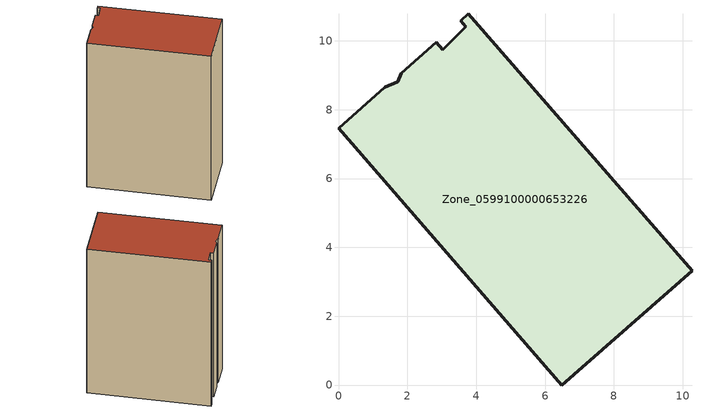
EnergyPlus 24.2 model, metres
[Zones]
Zone_0599100000653226
 floor ground (C_G): 3.03,9.75 3.7,10.41 3.55,10.58 3.77,10.78 10.27,3.32 6.49,0 0,7.46 1.35,8.64 1.72,8.81 1.82,9.06 2.84,9.96 z0
 wall outside (C_F): 2.84,9.96 1.82,9.06 1.72,8.81 1.35,8.64 0,7.46 6.49,0 10.27,3.32 3.77,10.78 3.55,10.58 3.7,10.41 3.03,9.75 2.84,9.96 z0:13.9
 roof outside (C_R): 1.35,8.64 0,7.46 6.49,0 10.27,3.32 3.77,10.78 3.55,10.58 3.7,10.41 3.03,9.75 2.84,9.96 1.82,9.06 1.72,8.81 z13.9
[BUILDING]
Pand.0599100000653226: North Axis=0; Terrain=City; Loads Convergence Tolerance Value=0.04; Temperature Convergence Tolerance Value=0.4; Solar Distribution=FullExterior; Maximum Number of Warmup Days=25; Minimum Number of Warmup Days=1
[Site:Location]
Rotterdam.The.Hague.AP_ZH_NLD Design_Conditions: Latitude=51.96; Longitude=4.45; Time Zone=1; Elevation=-4.5
[SITE:GROUNDTEMPERATURE:BUILDINGSURFACE]
18, 18, 18, 18, 18, 18, 18, 18, 18, 18, 18, 18
[MATERIAL] Thermal Absorptance=0.9; Solar Absorptance=0.7; Visible Absorptance=0.7
Name | Roughness | Thickness | Conductivity | Density | Specific Heat
G.TI.1946 | MediumSmooth | 0.15 | 1 | 540 | 1210
F.TI.1946 | Rough | 0.3 | 0.857143 | 1920 | 840
R.TI.1946 | MediumRough | 0.2 | 0.1 | 1500 | 1000
[CONSTRUCTION]
C_G: G.TI.1946
C_F: F.TI.1946
C_R: R.TI.1946
[ZONE]
Zone_0599100000653226: Type=1; Multiplier=1; Ceiling Height=Autocalculate; Volume=Autocalculate; Floor Area=autocalculate; Part of Total Floor Area=Yes
[ZONEINFILTRATION:DESIGNFLOWRATE]
Infil_Zone_0599100000653226: Zone or ZoneList or Space or SpaceList=Zone_0599100000653226; Schedule=AlwaysOn; Design Flow Rate Calculation Method=Flow/Area; Flow Rate per Floor Area=0.003; Constant Term Coefficient=1; Temperature Term Coefficient=0; Velocity Term Coefficient=0; Velocity Squared Term Coefficient=0
[HVACTEMPLATE:ZONE:IDEALLOADSAIRSYSTEM]
Zone_0599100000653226: Maximum Heating Supply Air Temperature=50; Minimum Cooling Supply Air Temperature=13; Maximum Heating Supply Air Humidity Ratio=0.0156; Minimum Cooling Supply Air Humidity Ratio=0.0077; Heating Limit=NoLimit; Cooling Limit=NoLimit; Dehumidification Control Type=ConstantSensibleHeatRatio; Cooling Sensible Heat Ratio=0.7; Dehumidification Setpoint=60; Humidification Control Type=None; Humidification Setpoint=30; Outdoor Air Method=None; Outdoor Air Flow Rate per Person=0.00944; Outdoor Air Flow Rate per Zone Floor Area=0; Outdoor Air Flow Rate per Zone=0; Demand Controlled Ventilation Type=None; Outdoor Air Economizer Type=NoEconomizer; Heat Recovery Type=None; Sensible Heat Recovery Effectiveness=0.7; Latent Heat Recovery Effectiveness=0.65
[ZONECONTROL:THERMOSTAT]
ThermostatControl_Zone_0599100000653226: Zone or ZoneList=Zone_0599100000653226; Control Type Schedule=DualSetpointControlType; Control 1=Thermostat_Zone_0599100000653226; Temperature Difference Between Cutout And Setpoint=0
[THERMOSTATSETPOINT:DUALSETPOINT]
Thermostat_Zone_0599100000653226: Heating Setpoint Temperature Schedule=HeatingSetpoint_Zone_0599100000653226; Cooling Setpoint Temperature Schedule=CoolingSetpoint_Zone_0599100000653226
[SCHEDULE:COMPACT]
HeatingSetpoint_Zone_0599100000653226: Through: 12/31, For: AllDays, Until: 24:00, 21
CoolingSetpoint_Zone_0599100000653226: Through: 12/31, For: AllDays, Until: 24:00, 24
DualSetpointControlType: Through: 12/31, For: AllDays, Until: 24:00, 4
AlwaysOn: Through: 12/31, For: AllDays, Until: 24:00, 1
